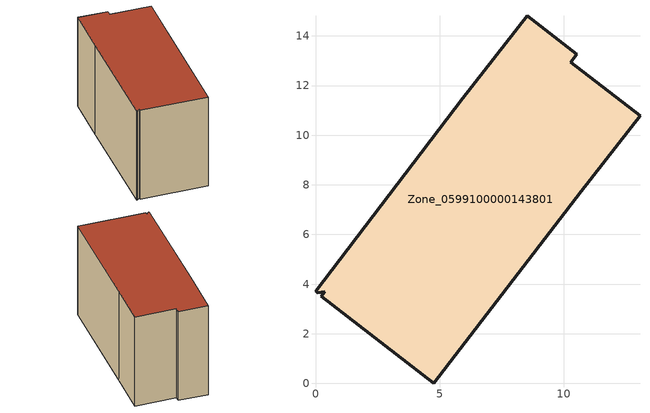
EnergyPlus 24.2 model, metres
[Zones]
Zone_0599100000143801
 floor ground (C_G): 5.93,11.48 8.53,14.82 10.53,13.27 10.28,12.95 13.07,10.78 10.71,7.75 4.76,0 0.24,3.52 0.37,3.69 0.07,3.65 0,3.71 z3.17
 wall outside (C_F): 13.07,10.78 10.28,12.95 10.53,13.27 8.53,14.82 5.93,11.48 0,3.71 0.07,3.65 0.37,3.69 0.24,3.52 4.76,0 10.71,7.75 13.07,10.78 z3.17:11.78
 roof outside (C_R): 0.24,3.52 4.76,0 10.71,7.75 13.07,10.78 10.28,12.95 10.53,13.27 8.53,14.82 5.93,11.48 0,3.71 0.07,3.65 0.37,3.69 z11.78
[BUILDING]
Pand.0599100000143801: North Axis=0; Terrain=City; Loads Convergence Tolerance Value=0.04; Temperature Convergence Tolerance Value=0.4; Solar Distribution=FullExterior; Maximum Number of Warmup Days=25; Minimum Number of Warmup Days=1
[Site:Location]
Rotterdam.The.Hague.AP_ZH_NLD Design_Conditions: Latitude=51.96; Longitude=4.45; Time Zone=1; Elevation=-4.5
[SITE:GROUNDTEMPERATURE:BUILDINGSURFACE]
18, 18, 18, 18, 18, 18, 18, 18, 18, 18, 18, 18
[MATERIAL] Thermal Absorptance=0.9; Solar Absorptance=0.7; Visible Absorptance=0.7
Name | Roughness | Thickness | Conductivity | Density | Specific Heat
G.TI.1946 | MediumSmooth | 0.15 | 1 | 540 | 1210
F.TI.1946 | Rough | 0.3 | 0.857143 | 1920 | 840
R.TI.1946 | MediumRough | 0.2 | 0.1 | 1500 | 1000
[CONSTRUCTION]
C_G: G.TI.1946
C_F: F.TI.1946
C_R: R.TI.1946
[ZONE]
Zone_0599100000143801: Type=1; Multiplier=1; Ceiling Height=Autocalculate; Volume=Autocalculate; Floor Area=autocalculate; Part of Total Floor Area=Yes
[ZONEINFILTRATION:DESIGNFLOWRATE]
Infil_Zone_0599100000143801: Zone or ZoneList or Space or SpaceList=Zone_0599100000143801; Schedule=AlwaysOn; Design Flow Rate Calculation Method=Flow/Area; Flow Rate per Floor Area=0.003; Constant Term Coefficient=1; Temperature Term Coefficient=0; Velocity Term Coefficient=0; Velocity Squared Term Coefficient=0
[HVACTEMPLATE:ZONE:IDEALLOADSAIRSYSTEM]
Zone_0599100000143801: Maximum Heating Supply Air Temperature=50; Minimum Cooling Supply Air Temperature=13; Maximum Heating Supply Air Humidity Ratio=0.0156; Minimum Cooling Supply Air Humidity Ratio=0.0077; Heating Limit=NoLimit; Cooling Limit=NoLimit; Dehumidification Control Type=ConstantSensibleHeatRatio; Cooling Sensible Heat Ratio=0.7; Dehumidification Setpoint=60; Humidification Control Type=None; Humidification Setpoint=30; Outdoor Air Method=None; Outdoor Air Flow Rate per Person=0.00944; Outdoor Air Flow Rate per Zone Floor Area=0; Outdoor Air Flow Rate per Zone=0; Demand Controlled Ventilation Type=None; Outdoor Air Economizer Type=NoEconomizer; Heat Recovery Type=None; Sensible Heat Recovery Effectiveness=0.7; Latent Heat Recovery Effectiveness=0.65
[ZONECONTROL:THERMOSTAT]
ThermostatControl_Zone_0599100000143801: Zone or ZoneList=Zone_0599100000143801; Control Type Schedule=DualSetpointControlType; Control 1=Thermostat_Zone_0599100000143801; Temperature Difference Between Cutout And Setpoint=0
[THERMOSTATSETPOINT:DUALSETPOINT]
Thermostat_Zone_0599100000143801: Heating Setpoint Temperature Schedule=HeatingSetpoint_Zone_0599100000143801; Cooling Setpoint Temperature Schedule=CoolingSetpoint_Zone_0599100000143801
[SCHEDULE:COMPACT]
HeatingSetpoint_Zone_0599100000143801: Through: 12/31, For: AllDays, Until: 24:00, 21
CoolingSetpoint_Zone_0599100000143801: Through: 12/31, For: AllDays, Until: 24:00, 24
DualSetpointControlType: Through: 12/31, For: AllDays, Until: 24:00, 4
AlwaysOn: Through: 12/31, For: AllDays, Until: 24:00, 1
